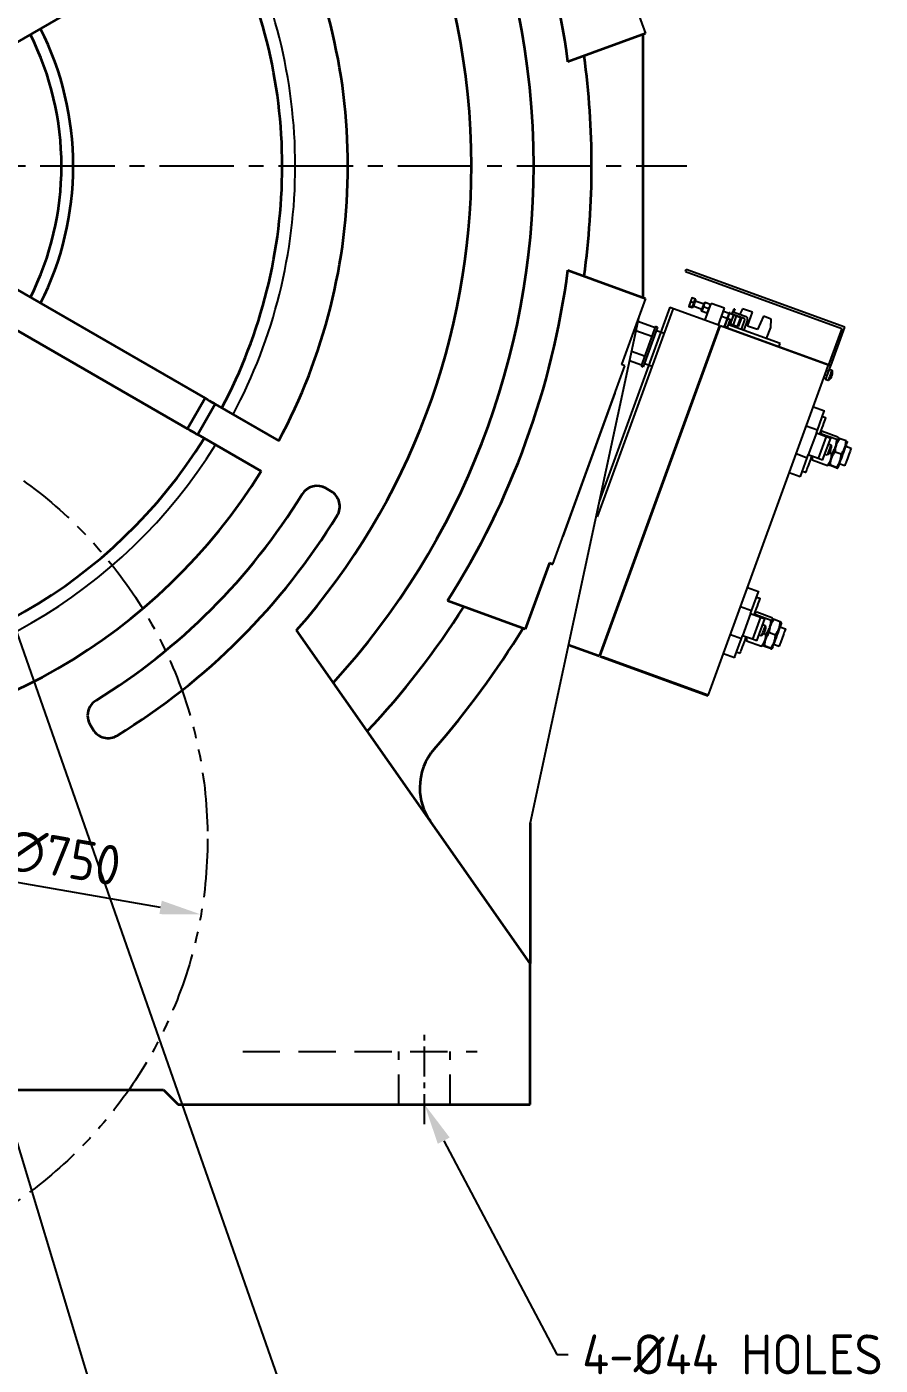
# Model space of a CAD drawing. Header units: millimetres. Extents: x -13 to 15102, y -1400 to 6249.
# Drawn here: x 4097 to 4825, y 3509 to 4650 of the extents above; entities that cross this region are included whole.
import ezdxf
from ezdxf import colors
from ezdxf.entities.mleader import LeaderData, LeaderLine
from ezdxf.math import Vec2, Vec3

# ---------------------------------------------------------------- set-up
doc = ezdxf.new("R2010")
doc.units = ezdxf.units.MM
doc.header["$LTSCALE"] = 2
for name, pattern in [('CENTER', [10.16, 6.35, -1.27, 1.27, -1.27]), ('CENTER8', [6.35, 3.96875, -0.79375, 0.79375, -0.79375]), ('DASHED', [0.75, 0.5, -0.25]), ('HIDDEN2', [4.7625, 3.175, -1.5875]), ('PHANTOM', [2.5, 1.25, -0.25, 0.25, -0.25, 0.25, -0.25])]:
    doc.linetypes.add(name, pattern=pattern)
for name, color, linetype in [('1轮廓实线层', 7, 'Continuous'), ('3中心线层', 1, 'CENTER8'), ('4虚线层', 6, 'DASHED')]:
    doc.layers.add(name, color=color, linetype=linetype)
doc.styles.get("Standard").update_dxf_attribs({"font": 'isocp.shx', "height": 34, "bigfont": 'whgtxt.shx'})
doc.dimstyles.new('ISO-25', dxfattribs={"dimtxt": 34, "dimasz": 35, "dimexe": 10, "dimexo": 10, "dimgap": 10, "dimtad": 1, "dimdec": 4, "dimtxsty": 'Standard', "dimcen": 2.5, "dimclrd": 3, "dimclre": 3, "dimclrt": 2, "dimadec": 1, "dimazin": 2, "dimtfac": 1, "dimtdec": 4, "dimtmove": 0, "dimatfit": 3, "dimfxl": 1, "dimarcsym": 0})

# ---------------------------------------------------------------- blocks, each defined once
blk = doc.blocks.new('*D5524')
at = {"color": 3, "lineweight": -2}
blk.add_line((4211.4, 3899.7), (4066.7, 3925), dxfattribs=at)
at = {"color": 3}
blk.add_solid([(4210.4, 3894), (4212.4, 3905.5), (4245.8, 3893.7)], dxfattribs=at)
at = {"layer": 'Defpoints', "color": 0}
for p in [(3507, 4022.9), (4245.8, 3893.7)]:
    blk.add_point(p, dxfattribs=at)
at = {"color": 2, "insert": (4126.5, 3942), "char_height": 34, "attachment_point": 5, "rotation": 350.0809}
blk.add_mtext('∅750', dxfattribs=at)

msp = doc.modelspace()

# ---------------------------------------------------------------- linework, layer by layer
at = {"lineweight": 35}
for p, q in [((4080.0386, 4632.03506), (4249.40409, 4729.81829)), ((4624.99633, 4644.63372), (4558.65445, 4620.48726)), ((4622.81539, 4419.7774), (4622.81539, 4643.83993)), ((4558.65445, 4443.13008), (4624.99633, 4418.98362)), ((4080.0386, 4431.58227), (4249.40409, 4333.79904)), ((4065.0386, 4405.60151), (4234.40411, 4307.81829)), ((4249.40409, 4333.79904), (4234.40411, 4307.81829)), ((4258.06435, 4328.79905), (4243.06437, 4302.81829)), ((4258.06435, 4328.79905), (4312.17011, 4297.56107)), ((4243.06437, 4302.81829), (4297.17012, 4271.5803)), ((4356.65294, 4254.55838), (4352.32123, 4257.0593)), ((4542.9115, 4193.45738), (4522.39027, 4137.07583)), ((4542.9115, 4193.45738), (4545.73057, 4192.43131)), ((4522.39027, 4137.07583), (4456.04839, 4161.2223)), ((4526.44136, 3851.80866), (4327.4131, 4136.05052)), ((4151.19075, 4055.92882), (4153.69167, 4051.59711)), ((4526.44136, 3971.80867), (4526.44136, 3851.80866)), ((4526.44136, 3731.80866), (4526.44136, 3851.80866)), ((3538.94137, 3744.30864), (4213.94139, 3744.30864)), ((4213.94139, 3744.30864), (4226.44137, 3731.80866)), ((4226.44137, 3731.80866), (4526.44136, 3731.80866))]:
    msp.add_line(p, q, dxfattribs=at)
for p, q in [((4604.4751, 4701.01527), (4624.99633, 4644.63372)), ((4624.99633, 4418.98362), (4604.47513, 4362.60206)), ((4619.24531, 4403.18289), (4526.44136, 3971.80867)), ((4545.73057, 4192.43131), (4607.2942, 4361.57599)), ((4607.29427, 4361.57597), (4604.47513, 4362.60206)), ((4598.7437, 4338.08368), (4554.28108, 4215.92363))]:
    msp.add_line(p, q)
at = {"color": 7, "ltscale": 0.2}
for p, q in [((4658.83561, 4441.78499), (4659.51963, 4443.66437)), ((4658.83561, 4441.78499), (4792.27199, 4393.21812)), ((4794.83541, 4394.41348), (4659.51963, 4443.66437)), ((4663.46552, 4416.29423), (4662.54719, 4414.4115)), ((4663.86446, 4418.03077), (4663.46552, 4416.29423)), ((4663.46552, 4416.29423), (4666.21973, 4415.29178)), ((4664.67508, 4419.61747), (4663.86446, 4418.03077)), ((4664.3615, 4419.39636), (4664.67508, 4419.61747)), ((4664.67508, 4419.61747), (4667.42929, 4418.61502)), ((4666.21973, 4415.29178), (4666.65604, 4416.49048)), ((4666.65604, 4416.49048), (4666.99298, 4417.41633)), ((4666.99298, 4417.41633), (4667.42929, 4418.61502)), ((4667.32915, 4416.87796), (4674.75267, 4414.176)), ((4667.35508, 4418.39504), (4667.6506, 4417.76127)), ((4646.77855, 4405.73465), (4583.77208, 4232.62581)), ((4648.48866, 4410.43311), (4646.77855, 4405.73465)), ((4662.04043, 4412.37895), (4661.72691, 4412.15783)), ((4661.72691, 4412.15783), (4661.82496, 4411.78689)), ((4664.57917, 4410.78445), (4661.82496, 4411.78689)), ((4662.54719, 4414.4115), (4662.04043, 4412.37895)), ((4664.79465, 4411.37649), (4662.04043, 4412.37895)), ((4664.57917, 4410.78445), (4664.6569, 4410.998)), ((4664.6569, 4410.998), (4664.71692, 4411.16294)), ((4665.29753, 4411.29618), (4664.66375, 4411.00065)), ((4664.71692, 4411.16294), (4664.79465, 4411.37649)), ((4664.79465, 4411.37649), (4665.30868, 4412.78874)), ((4673.04262, 4409.47753), (4665.61904, 4412.17949)), ((4665.7057, 4413.87953), (4666.21973, 4415.29178)), ((4672.73303, 4407.99394), (4672.65781, 4408.42038)), ((4673.06872, 4407.87175), (4672.7558, 4407.98567)), ((4677.25267, 4406.34892), (4673.06872, 4407.87175)), ((4678.62078, 4410.1077), (4674.43683, 4411.63053)), ((4675.13748, 4415.23315), (4675.46918, 4415.51149)), ((4675.73973, 4400.51452), (4680.87002, 4414.60992)), ((4679.98882, 4413.86647), (4675.80487, 4415.38929)), ((4677.92012, 4406.50507), (4677.58842, 4406.22673)), ((4679.98882, 4413.86647), (4680.30181, 4413.75256)), ((4680.32458, 4413.74427), (4680.39974, 4413.31784)), ((4692.14632, 4410.50568), (4680.87002, 4414.60992)), ((4687.01603, 4396.41028), (4692.14632, 4410.50568)), ((4691.29129, 4408.15644), (4696.17768, 4406.37793)), ((4696.34869, 4406.84778), (4691.90242, 4394.63178)), ((4692.54329, 4394.93061), (4696.81855, 4406.67678)), ((4696.81855, 4406.67678), (4696.34869, 4406.84778)), ((4696.64755, 4406.20693), (4699.98344, 4404.99275)), ((4697.42789, 4397.24042), (4700.16404, 4404.75795)), ((4698.56115, 4405.61686), (4699.24518, 4407.49624)), ((4708.99173, 4401.82043), (4698.56115, 4405.61686)), ((4698.80881, 4405.42028), (4698.84302, 4405.51425)), ((4699.24518, 4407.49624), (4710.61548, 4403.3578)), ((4699.31289, 4405.34324), (4699.27867, 4405.24928)), ((4699.52705, 4407.39364), (4700.51893, 4410.11874)), ((4699.98344, 4404.99275), (4700.13287, 4404.67233)), ((4700.98879, 4409.94773), (4699.99691, 4407.22263)), ((4700.16404, 4404.75795), (4702.04344, 4404.07392)), ((4700.51893, 4410.11874), (4700.98879, 4409.94773)), ((4701.57357, 4404.24492), (4701.66208, 4404.48818)), ((4702.34617, 4406.36758), (4702.38038, 4406.46155)), ((4707.71792, 4410.15899), (4705.38171, 4405.36914)), ((4706.13911, 4405.09347), (4706.1049, 4404.99949)), ((4716.12718, 4407.09826), (4707.71792, 4410.15899)), ((4711.85192, 4395.3521), (4716.12718, 4407.09826)), ((4694.46757, 4401.67948), (4689.58118, 4403.45798)), ((4780.98532, 4362.20827), (4690.77482, 4395.0422)), ((4694.70461, 4394.14398), (4692.54329, 4394.93061)), ((4694.53361, 4393.67413), (4695.55964, 4396.4932)), ((4698.27332, 4400.2943), (4694.93743, 4401.50846)), ((4695.55964, 4396.4932), (4697.09875, 4400.72181)), ((4739.72519, 4380.41825), (4695.55964, 4396.4932)), ((4697.56856, 4400.55081), (4696.02951, 4396.3222)), ((4697.42789, 4397.24042), (4699.30728, 4396.55637)), ((4697.43904, 4395.80917), (4697.78105, 4396.74885)), ((4698.59376, 4400.44371), (4698.27332, 4400.2943)), ((4698.72071, 4396.40684), (4698.83742, 4396.72739)), ((4702.31863, 4403.97374), (4699.58248, 4396.45621)), ((4699.58248, 4396.45621), (4703.45529, 4395.04663)), ((4702.31863, 4403.97374), (4706.19144, 4402.56416)), ((4702.59621, 4395.3593), (4702.4795, 4395.03875)), ((4703.41923, 4394.69674), (4703.07716, 4393.75704)), ((4703.45529, 4395.04663), (4706.19144, 4402.56416)), ((4706.74189, 4402.36382), (4704.00574, 4394.84627)), ((4705.42087, 4403.12011), (4705.33236, 4402.87685)), ((4706.64801, 4392.45736), (4709.58938, 4400.53872)), ((4711.81079, 4400.79438), (4708.69841, 4392.24317)), ((4720.30916, 4392.27393), (4711.85192, 4395.3521)), ((4725.40577, 4403.72112), (4720.30916, 4392.27393)), ((4732.14903, 4401.26678), (4725.40577, 4403.72112)), ((4728.16696, 4384.6251), (4731.65556, 4394.20997)), ((4731.65556, 4394.20997), (4732.14903, 4401.26678)), ((4792.27199, 4393.21812), (4780.98532, 4362.20827)), ((4782.86471, 4361.52423), (4794.83541, 4394.41348)), ((4738.69916, 4377.59917), (4739.72519, 4380.41825)), ((4779.2752, 4357.50981), (4780.98532, 4362.20827)), ((4780.98532, 4362.20827), (4782.86471, 4361.52423)), ((4680.08938, 4084.99896), (4779.2752, 4357.50981)), ((4778.76045, 4350.24791), (4776.88106, 4350.93197)), ((4777.90709, 4353.75104), (4779.78649, 4353.067)), ((4780.51223, 4348.81219), (4778.50392, 4349.54315)), ((4779.2752, 4357.50981), (4781.15459, 4356.82576)), ((4779.78649, 4353.067), (4781.15459, 4356.82576)), ((4781.75314, 4358.47022), (4783.7614, 4357.73926)), ((4783.23873, 4351.89233), (4782.5792, 4350.91499)), ((4783.44788, 4352.4669), (4782.7883, 4351.48958)), ((4783.09532, 4351.94453), (4783.23873, 4351.89233)), ((4783.16041, 4352.04091), (4783.30465, 4351.9884)), ((4783.23885, 4351.93358), (4783.21578, 4351.87722)), ((4783.2435, 4351.94478), (4783.23885, 4351.93358)), ((4783.62461, 4353.06586), (4783.66103, 4353.05259)), ((4783.63617, 4353.81904), (4783.89808, 4354.5387)), ((4783.85403, 4353.58276), (4783.64738, 4353.65797)), ((4783.85892, 4353.51122), (4783.65006, 4353.58725)), ((4783.71342, 4353.55223), (4783.66103, 4353.05259)), ((4783.84539, 4353.65937), (4783.83323, 4353.59702)), ((4767.98852, 4326.49995), (4777.38543, 4323.07974)), ((4771.40012, 4306.63513), (4777.28297, 4322.79811)), ((4775.67538, 4318.38129), (4778.49444, 4317.35522)), ((4771.40012, 4306.63513), (4762.0032, 4310.05532)), ((4770.54509, 4304.28589), (4763.70468, 4285.49204)), ((4770.54509, 4304.28589), (4771.40012, 4306.63513)), ((4770.54509, 4304.28589), (4779.00227, 4301.20771)), ((4773.78996, 4304.42975), (4774.60696, 4305.11534)), ((4775.06884, 4303.53534), (4774.59004, 4302.81364)), ((4775.06884, 4303.53534), (4788.05592, 4298.80845)), ((4788.75758, 4300.73632), (4775.77057, 4305.4632)), ((4779.00227, 4301.20771), (4772.16186, 4282.41386)), ((4775.92065, 4281.04579), (4782.76106, 4299.83964)), ((4779.00227, 4301.20771), (4782.76106, 4299.83964)), ((4780.96547, 4294.90625), (4782.97379, 4294.17529)), ((4783.03262, 4289.92612), (4783.26484, 4291.39891)), ((4789.32347, 4299.98454), (4788.75758, 4300.73632)), ((4789.32347, 4299.98454), (4789.45913, 4299.5301)), ((4789.33086, 4299.1777), (4789.66703, 4299.45976)), ((4795.83283, 4297.41795), (4790.73652, 4299.27286)), ((4795.6086, 4293.03516), (4800.30706, 4291.32506)), ((4796.7722, 4296.87368), (4796.84844, 4296.44155)), ((4753.45268, 4286.56302), (4762.84959, 4283.14281)), ((4756.96673, 4266.97984), (4762.84959, 4283.14281)), ((4762.84959, 4283.14281), (4763.70468, 4285.49204)), ((4772.16186, 4282.41386), (4763.70468, 4285.49204)), ((4766.28312, 4282.2457), (4766.09792, 4283.29607)), ((4766.95087, 4281.23128), (4779.93788, 4276.50439)), ((4775.92065, 4281.04579), (4772.16186, 4282.41386)), ((4779.72456, 4285.2482), (4777.71624, 4285.97917)), ((4782.49242, 4288.44189), (4781.72358, 4287.16441)), ((4781.83605, 4287.35127), (4783.64607, 4286.69248)), ((4782.3241, 4288.81424), (4782.59303, 4288.71637)), ((4782.32411, 4288.81424), (4782.64632, 4289.69959)), ((4782.33787, 4288.85209), (4782.60615, 4288.75444)), ((4786.70242, 4288.18934), (4791.79873, 4286.33443)), ((4756.86427, 4266.6982), (4747.4673, 4270.11841)), ((4761.39345, 4270.3706), (4758.57433, 4271.39666)), ((4781.25068, 4276.97747), (4781.10572, 4276.85585)), ((4781.45512, 4276.89772), (4781.37889, 4277.32986)), ((4787.49087, 4274.49855), (4782.39449, 4276.35344)), ((4787.62778, 4274.87474), (4782.53146, 4276.72964)), ((4788.89646, 4274.5937), (4788.56029, 4274.31163)), ((4794.83475, 4276.28996), (4790.1363, 4278.00008)), ((4721.19167, 4168.68853), (4711.79476, 4172.10873)), ((4711.89722, 4172.39036), (4721.29419, 4168.97016)), ((4715.30881, 4152.52554), (4721.19167, 4168.68853)), ((4715.30881, 4152.52554), (4705.9119, 4155.94574)), ((4719.58407, 4164.27171), (4722.40313, 4163.24564)), ((4714.45378, 4150.17631), (4707.61337, 4131.38246)), ((4714.45378, 4150.17631), (4715.30881, 4152.52554)), ((4714.45378, 4150.17631), (4722.91096, 4147.09812)), ((4722.91096, 4147.09812), (4716.07061, 4128.30427)), ((4717.69865, 4150.32017), (4718.51566, 4151.00574)), ((4718.97759, 4149.42574), (4718.49873, 4148.70405)), ((4718.97759, 4149.42574), (4731.96461, 4144.69885)), ((4732.66628, 4146.62673), (4719.67926, 4151.35362)), ((4719.82934, 4126.93619), (4726.66975, 4145.73004)), ((4722.91096, 4147.09812), (4726.66975, 4145.73004)), ((4733.23216, 4145.87494), (4732.66628, 4146.62673)), ((4733.23955, 4145.0681), (4733.57572, 4145.35018)), ((4733.32258, 4145.29621), (4733.27567, 4145.59638)), ((4733.33498, 4145.60684), (4733.36782, 4145.42051)), ((4739.74153, 4143.30836), (4734.64521, 4145.16326)), ((4740.68089, 4142.76408), (4740.75713, 4142.33195)), ((4697.36137, 4132.45343), (4706.75828, 4129.03323)), ((4706.75828, 4129.03323), (4707.61337, 4131.38246)), ((4716.07061, 4128.30427), (4707.61337, 4131.38246)), ((4723.63325, 4131.13862), (4721.62499, 4131.86958)), ((4724.87416, 4140.79665), (4726.88248, 4140.06569)), ((4726.40111, 4134.33229), (4725.63227, 4133.05482)), ((4725.74475, 4133.24168), (4727.55476, 4132.5829)), ((4726.21997, 4134.66942), (4726.55501, 4135.59001)), ((4726.50107, 4134.60692), (4726.23273, 4134.70455)), ((4726.23279, 4134.70464), (4726.50172, 4134.60677)), ((4726.24656, 4134.74249), (4726.51484, 4134.64486)), ((4726.94131, 4135.81654), (4727.17353, 4137.28931)), ((4730.61111, 4134.07975), (4735.70742, 4132.22485)), ((4739.51729, 4138.92558), (4744.21575, 4137.21546)), ((4700.87548, 4112.87024), (4706.75828, 4129.03323)), ((4710.19181, 4128.13612), (4710.00662, 4129.18647)), ((4710.85956, 4127.12171), (4723.84658, 4122.39479)), ((4719.82934, 4126.93619), (4716.07061, 4128.30427)), ((4725.15937, 4122.86788), (4725.01441, 4122.74625)), ((4725.36381, 4122.78812), (4725.28758, 4123.22026)), ((4731.39956, 4120.38895), (4726.30324, 4122.24387)), ((4731.53647, 4120.76514), (4726.44015, 4122.62007)), ((4732.80515, 4120.48411), (4732.46898, 4120.20206)), ((4738.74345, 4122.1804), (4734.04499, 4123.89048)), ((4700.77296, 4112.58861), (4691.37605, 4116.00881)), ((4691.47851, 4116.29044), (4700.87548, 4112.87024)), ((4705.30214, 4116.261), (4702.48308, 4117.28706)), ((4678.37926, 4080.30047), (4680.08938, 4084.99896))]:
    msp.add_line(p, q, dxfattribs=at)
at = {"color": 7, "lineweight": 35, "ltscale": 0.2}
msp.add_line((4678.37926, 4080.30047), (4588.16876, 4113.13441), dxfattribs=at)
at = {"color": 7, "ltscale": 0.2, "flags": 128}
for points in [[(4663.86446, 4418.03077), (4663.72075, 4417.63583), (4663.56542, 4417.20909), (4663.40115, 4416.75785), (4663.2308, 4416.28983), (4663.05729, 4415.81303), (4662.88354, 4415.33562), (4662.71248, 4414.86576), (4662.54719, 4414.4115)], [(4664.3615, 4419.39636), (4664.37461, 4419.43233), (4664.3649, 4419.40574), (4664.33265, 4419.31707), (4664.27835, 4419.16784), (4664.20289, 4418.96059), (4664.10764, 4418.69886), (4663.99415, 4418.38715), (4663.86446, 4418.03077)], [(4667.6506, 4417.76127), (4667.62289, 4417.68509), (4667.47823, 4417.28756), (4667.22473, 4416.59106), (4666.88987, 4415.67107), (4666.50995, 4414.6273), (4666.12615, 4413.57284), (4665.78009, 4412.62197), (4665.50919, 4411.87772), (4665.34289, 4411.42076), (4665.29753, 4411.29618)], [(4662.54719, 4414.4115), (4662.39031, 4413.9806), (4662.2447, 4413.58044), (4662.11273, 4413.21787), (4661.99668, 4412.89909), (4661.89857, 4412.62955), (4661.82008, 4412.41386), (4661.7625, 4412.25572), (4661.72691, 4412.15783)], [(4672.65781, 4408.42038), (4672.71849, 4408.5871), (4672.89462, 4409.07094), (4673.16892, 4409.82454), (4673.51451, 4410.77413), (4673.89765, 4411.82677)], [(4673.89765, 4411.82677), (4674.28078, 4412.87939), (4674.62637, 4413.82899), (4674.90067, 4414.58259), (4675.0768, 4415.06643), (4675.13748, 4415.23315)], [(4699.98344, 4404.99275), (4699.92157, 4404.82267), (4699.73894, 4404.32093), (4699.46339, 4403.56384), (4699.13681, 4402.66662), (4698.80899, 4401.76589), (4698.52974, 4400.99878), (4698.34169, 4400.48207), (4698.27338, 4400.2944), (4698.27332, 4400.2943)], [(4702.38038, 4406.46155), (4702.49947, 4406.4182), (4702.88541, 4406.27771), (4703.48062, 4406.06108)], [(4703.48062, 4406.06108), (4704.19439, 4405.80127), (4704.91817, 4405.53785), (4705.54169, 4405.31092), (4705.97001, 4405.15501), (4706.13798, 4405.09387), (4706.13911, 4405.09347)], [(4697.78105, 4396.74885), (4697.79404, 4396.74411), (4698.05583, 4396.64883), (4698.62451, 4396.44187), (4699.43144, 4396.14817)], [(4699.30728, 4396.55637), (4699.31175, 4396.55473), (4699.32528, 4396.5498), (4699.3477, 4396.54165), (4699.37881, 4396.53034), (4699.41821, 4396.51599), (4699.46565, 4396.49873), (4699.52055, 4396.47874), (4699.58248, 4396.45621)], [(4699.43144, 4396.14817), (4700.37933, 4395.80315), (4701.35387, 4395.44845), (4702.23751, 4395.12684), (4702.92362, 4394.87711), (4703.32952, 4394.72938), (4703.41923, 4394.69674)], [(4702.31863, 4403.97374), (4702.2567, 4403.99628), (4702.2018, 4404.01628), (4702.15436, 4404.03353), (4702.11496, 4404.04788), (4702.08391, 4404.05919), (4702.0615, 4404.06735), (4702.04797, 4404.07226), (4702.04344, 4404.07392)], [(4704.00574, 4394.84627), (4703.99668, 4394.84958), (4703.96962, 4394.85943), (4703.9248, 4394.87573), (4703.86269, 4394.89835), (4703.78383, 4394.92705), (4703.689, 4394.96156), (4703.57915, 4395.00154), (4703.45529, 4395.04663)], [(4706.19144, 4402.56416), (4706.3153, 4402.51909), (4706.42515, 4402.47911), (4706.51998, 4402.44459), (4706.59884, 4402.41588), (4706.66095, 4402.39327), (4706.70577, 4402.37696), (4706.73283, 4402.36711), (4706.74189, 4402.36382)], [(4781.15459, 4356.82576), (4781.4882, 4357.74239), (4781.80899, 4358.6238), (4782.10469, 4359.43609), (4782.36379, 4360.14808), (4782.57646, 4360.7324), (4782.73453, 4361.16657), (4782.83181, 4361.43395), (4782.86471, 4361.52423)], [(4778.76045, 4350.24791), (4778.67927, 4350.02489), (4778.53497, 4349.62835), (4778.50392, 4349.54315)], [(4778.76045, 4350.24791), (4778.78018, 4350.30209), (4778.83854, 4350.4625), (4778.93337, 4350.72302), (4779.06098, 4351.0736), (4779.21643, 4351.5008), (4779.39387, 4351.98819), (4779.58634, 4352.51702), (4779.78649, 4353.067)], [(4783.7614, 4357.73926), (4783.72433, 4357.63738), (4783.57234, 4357.21981), (4783.31389, 4356.50972), (4782.96818, 4355.55979), (4782.56079, 4354.44046), (4782.12192, 4353.23473), (4781.68418, 4352.03206), (4781.28, 4350.92162), (4780.93936, 4349.98577), (4780.68759, 4349.29393), (4780.54323, 4348.89739), (4780.51223, 4348.81219)], [(4778.49444, 4317.35522), (4778.47906, 4317.31293), (4778.35848, 4316.98168), (4778.11976, 4316.32588), (4777.76631, 4315.35477), (4777.30306, 4314.08195), (4776.73652, 4312.5253), (4776.07455, 4310.70667), (4775.32657, 4308.65159), (4774.50301, 4306.38891), (4773.6155, 4303.95039), (4773.36415, 4303.25984)], [(4777.38543, 4323.07974), (4777.38055, 4323.0662), (4777.28297, 4322.79811)], [(4782.97379, 4294.17528), (4782.96664, 4294.15564), (4782.86555, 4293.878), (4782.65204, 4293.29135), (4782.34192, 4292.43923), (4781.95812, 4291.38482), (4781.52921, 4290.20634), (4781.08688, 4288.99116), (4780.66405, 4287.82942), (4780.29206, 4286.80729), (4779.99844, 4286.00057), (4779.80497, 4285.46911), (4779.72605, 4285.25228), (4779.72456, 4285.24821)], [(4786.8581, 4292.38389), (4786.34681, 4290.97898), (4785.81848, 4289.52744), (4785.28222, 4288.05412), (4784.7472, 4286.58419), (4784.22262, 4285.14285), (4783.71736, 4283.75473), (4783.24016, 4282.44359), (4782.79915, 4281.23187)], [(4789.41389, 4299.40581), (4789.29987, 4299.09248), (4789.11831, 4298.59369), (4788.87238, 4297.91799), (4788.56625, 4297.07692), (4788.20517, 4296.0849), (4787.79533, 4294.95888), (4787.34376, 4293.71814), (4786.8581, 4292.38389)], [(4796.84844, 4296.44155), (4796.80636, 4296.3259), (4796.64638, 4295.88641), (4796.37172, 4295.13187), (4795.99079, 4294.08521), (4795.51508, 4292.77822), (4794.95909, 4291.25062), (4794.33968, 4289.54884), (4793.67568, 4287.72456), (4792.98731, 4285.83323), (4792.29542, 4283.93231), (4791.62111, 4282.07956), (4790.98477, 4280.33125), (4790.40577, 4278.74055), (4789.90175, 4277.35575), (4789.48798, 4276.21897), (4789.17708, 4275.36472), (4788.97842, 4274.81895), (4788.89813, 4274.59826), (4788.89646, 4274.5937)], [(4789.45913, 4299.5301), (4789.45847, 4299.52832), (4789.41389, 4299.40581)], [(4800.30706, 4291.32506), (4800.307, 4291.32485), (4800.23857, 4291.13685), (4800.04539, 4290.60616), (4799.73652, 4289.75756), (4799.32644, 4288.63075), (4798.83423, 4287.27841), (4798.28294, 4285.76378), (4797.69834, 4284.15767), (4797.10784, 4282.53519), (4796.53891, 4280.97221), (4796.01832, 4279.54178), (4795.57028, 4278.31083), (4795.21581, 4277.33689), (4794.97143, 4276.66553), (4794.84864, 4276.32811), (4794.83475, 4276.28996)], [(4766.52374, 4284.46599), (4765.81027, 4282.50574), (4764.95399, 4280.15321), (4764.16781, 4277.99314), (4763.46268, 4276.05584), (4762.84858, 4274.36852), (4762.33401, 4272.95484), (4761.92631, 4271.83469), (4761.63115, 4271.02374), (4761.4527, 4270.53344), (4761.39345, 4270.3706)], [(4782.79915, 4281.23187), (4782.40182, 4280.14027), (4782.05504, 4279.18752), (4781.76477, 4278.38989), (4781.53583, 4277.76104), (4781.37233, 4277.31174), (4781.2769, 4277.04962), (4781.25068, 4276.97747)], [(4756.96673, 4266.97984), (4756.86916, 4266.71173), (4756.86427, 4266.6982)], [(4721.29419, 4168.97016), (4721.28924, 4168.9566), (4721.19167, 4168.68853)], [(4722.40313, 4163.24564), (4722.38775, 4163.20335), (4722.26717, 4162.8721), (4722.02852, 4162.2163), (4721.675, 4161.24519), (4721.21175, 4159.97236), (4720.64521, 4158.4157), (4719.98324, 4156.59707), (4719.23526, 4154.54199), (4718.41171, 4152.27931), (4717.52419, 4149.8408), (4717.27284, 4149.15025)], [(4733.32258, 4145.29621), (4733.20856, 4144.9829), (4733.027, 4144.4841), (4732.78107, 4143.80839), (4732.47494, 4142.96734), (4732.11386, 4141.97531), (4731.70408, 4140.84929), (4731.25245, 4139.60856), (4730.76685, 4138.27431)], [(4740.75713, 4142.33195), (4740.71505, 4142.21632), (4740.55507, 4141.77682), (4740.28041, 4141.02229), (4739.89948, 4139.97563), (4739.42377, 4138.66862), (4738.86778, 4137.14104), (4738.24837, 4135.43924), (4737.58437, 4133.61498), (4736.896, 4131.72364), (4736.20411, 4129.82272), (4735.5298, 4127.96997), (4734.89346, 4126.22168), (4734.31446, 4124.63095), (4733.81045, 4123.24619), (4733.39673, 4122.10938), (4733.08577, 4121.25512), (4732.88711, 4120.70935), (4732.80682, 4120.48867), (4732.80515, 4120.48411)], [(4733.36782, 4145.42051), (4733.36717, 4145.41873), (4733.32258, 4145.29621)], [(4726.88248, 4140.06569), (4726.87533, 4140.04605), (4726.77424, 4139.76841), (4726.56073, 4139.18176), (4726.25061, 4138.32965), (4725.86682, 4137.27524), (4725.4379, 4136.09674), (4724.99557, 4134.88158), (4724.57274, 4133.71983), (4724.20075, 4132.69769), (4723.90713, 4131.89098), (4723.71366, 4131.35951), (4723.63474, 4131.1427), (4723.63325, 4131.13862)], [(4730.76685, 4138.27431), (4730.25551, 4136.86939), (4729.72717, 4135.41784), (4729.19091, 4133.94453), (4728.6559, 4132.47459), (4728.13132, 4131.03326), (4727.62605, 4129.64513), (4727.14885, 4128.33401), (4726.70784, 4127.12228)], [(4744.21575, 4137.21546), (4744.21569, 4137.21525), (4744.14726, 4137.02726), (4743.95408, 4136.49657), (4743.64521, 4135.64798), (4743.23513, 4134.52115), (4742.74292, 4133.16881), (4742.19163, 4131.6542), (4741.60703, 4130.04809), (4741.01653, 4128.42559), (4740.4476, 4126.86261), (4739.92702, 4125.43219), (4739.47897, 4124.20123), (4739.1245, 4123.22732), (4738.88012, 4122.55593), (4738.75733, 4122.21851), (4738.74345, 4122.1804)], [(4710.43243, 4130.35639), (4709.71896, 4128.39615), (4708.86268, 4126.04361), (4708.0765, 4123.88354), (4707.37138, 4121.94624), (4706.75727, 4120.25892), (4706.2427, 4118.84525), (4705.83501, 4117.7251), (4705.53984, 4116.91418), (4705.36139, 4116.42384), (4705.30214, 4116.261)], [(4726.70784, 4127.12228), (4726.31051, 4126.03071), (4725.96373, 4125.07796), (4725.67346, 4124.28033), (4725.44458, 4123.65147), (4725.28102, 4123.20214), (4725.18559, 4122.94003), (4725.15937, 4122.86788)], [(4700.87548, 4112.87024), (4700.77791, 4112.60214), (4700.77296, 4112.58861)]]:
    msp.add_lwpolyline(points, dxfattribs=at)
at = {"lineweight": 35, "flags": 128}
for points in [[(4249.40409, 4333.79904), (4251.2879, 4332.71144), (4252.99131, 4331.72797), (4254.48512, 4330.86551), (4255.74385, 4330.1388), (4256.7459, 4329.56026), (4257.47418, 4329.13979), (4257.91617, 4328.88459), (4258.06435, 4328.79905)], [(4234.40411, 4307.81829), (4236.28791, 4306.73067), (4237.99129, 4305.74722), (4239.48514, 4304.88475), (4240.74384, 4304.15803), (4241.74591, 4303.57949), (4242.47416, 4303.15902), (4242.91619, 4302.90384), (4243.06437, 4302.81829)]]:
    msp.add_lwpolyline(points, dxfattribs=at)
at = {"color": 6, "linetype": 'PHANTOM', "ltscale": 20}
msp.add_circle((3876.44138, 3958.30864), 375, dxfattribs=at)
at = {"lineweight": 35}
for centre, radius, start, end in [((3876.44138, 4531.80867), 653.13304, 0, 180), ((3876.44138, 4531.80867), 600, 0, 180), ((3876.44138, 4531.80867), 687.95245, 7.4061596, 32.5938404), ((3876.44138, 4531.80867), 494.70341, 0, 28.262457), ((3876.44138, 4531.80867), 438.66515, 0, 28.04040902), ((3876.44138, 4531.80867), 260.45279, 0, 26.698394), ((3876.44138, 4531.80867), 250.45279, 0, 26.56641352), ((3876.44138, 4531.80867), 702.5, 0, 7.6711029), ((3876.44138, 4531.80867), 250.45279, 333.43358648, 0), ((3876.44138, 4531.80867), 260.45279, 333.301606, 0), ((3876.44138, 4531.80867), 438.66515, 331.95959098, 0), ((3876.44138, 4531.80867), 494.70341, 331.737543, 0), ((3876.44138, 4531.80867), 600, 318.7308614, 0), ((3876.44138, 4531.80867), 653.13304, 317.59463313, 0), ((3876.44138, 4531.80867), 702.5, 352.3288971, 0), ((3876.44138, 4531.80867), 687.95245, 327.4061596, 352.5938404), ((3876.44138, 4531.80867), 438.66515, 271.95959098, 328.04040902), ((3876.44138, 4531.80867), 494.70341, 271.737543, 328.262457), ((4344.82122, 4244.06893), 15, 60, 148.43635063), ((3876.44138, 4531.80867), 534.70341, 301.56364937, 328.43635063), ((4349.15295, 4241.56801), 15, 328.45044854, 60), ((3876.44138, 4531.80867), 569.70341, 301.54955146, 328.45044854), ((3876.44138, 4531.80867), 702.5, 316.69656655, 327.6711029), ((3876.44138, 4531.80867), 755, 318.82912882, 328.54048363), ((4164.18112, 4063.42882), 15, 121.56364937, 180), ((4164.18112, 4063.42882), 15, 180, 210), ((4166.68204, 4059.0971), 15, 210, 301.54955146), ((4482.40488, 4001.87165), 50, 138.82912882, 180), ((4482.40488, 4001.87165), 50, 180, 215)]:
    msp.add_arc(centre, radius, start, end, dxfattribs=at)
for start, end in [(0, 28.08878871), (331.91121129, 0), (271.91121129, 328.08878871)]:
    msp.add_arc((3876.44138, 4531.80867), 449.76508, start, end)
at = {"color": 7, "ltscale": 0.2}
for centre, radius, start, end in [((4708.64969, 4400.88074), 1, 340, 70), ((4709.93141, 4401.47841), 2, 340, 70), ((4709.6381, 4391.90115), 1, 160, 190), ((4780.26136, 4353.49577), 3.39026, 349.24487977, 5.47148305), ((4780.52421, 4354.21518), 3.38934, 349.24618184, 5.47739307), ((4783.25097, 4291.7558), 2.14327, 253.61350837, 261.31729897), ((4726.82349, 4136.72055), 2.13808, 253.60414974, 261.3266576), ((4725.40118, 4132.81464), 2.14241, 58.68022419, 66.38606638), ((4727.15885, 4137.64258), 2.13955, 253.60681135, 261.32399599)]:
    msp.add_arc(centre, radius, start, end, dxfattribs=at)
for points, knots in [([(4665.30868, 4412.78874), (4665.39835, 4412.96199), (4665.57769, 4413.30848), (4665.66303, 4413.68918), (4665.7057, 4413.87953)], [0, 0, 0, 0, 0.4999981375, 1, 1, 1, 1]), ([(4674.43683, 4411.63053), (4674.01711, 4411.02269), (4673.23221, 4409.886), (4673.12063, 4408.51132), (4673.06872, 4407.87175)], [0, 0, 0, 0, 0.5347481038, 1, 1, 1, 1]), ([(4675.80487, 4415.38929), (4675.38518, 4414.78145), (4674.60033, 4413.64476), (4674.48874, 4412.2701), (4674.43683, 4411.63053)], [0, 0, 0, 0, 0.5347450099, 1, 1, 1, 1]), ([(4675.49195, 4415.5032), (4675.48447, 4415.50593), (4675.37317, 4415.54644), (4675.59653, 4415.46513), (4675.80487, 4415.38929)], [0, 0, 0, 0, 0.06718045255, 1, 1, 1, 1]), ([(4677.25267, 4406.34892), (4677.67239, 4406.95676), (4678.45729, 4408.09345), (4678.56887, 4409.46812), (4678.62078, 4410.1077)], [0, 0, 0, 0, 0.5347481038, 1, 1, 1, 1]), ([(4677.56566, 4406.23502), (4677.57313, 4406.2323), (4677.68443, 4406.19179), (4677.46105, 4406.27309), (4677.25267, 4406.34892)], [0, 0, 0, 0, 0.06718020076, 1, 1, 1, 1]), ([(4678.62078, 4410.1077), (4679.04047, 4410.71553), (4679.82533, 4411.85223), (4679.93691, 4413.2269), (4679.98882, 4413.86647)], [0, 0, 0, 0, 0.5347442778, 1, 1, 1, 1]), ([(4783.21578, 4351.87722), (4783.19559, 4351.82671), (4782.97638, 4351.27826), (4782.27087, 4350.36483), (4781.38693, 4349.40044), (4780.73879, 4348.99689), (4780.55575, 4348.88292)], [0, 0, 0, 0, 0.0402100034, 0.4366465157, 0.8408974558, 1, 1, 1, 1]), ([(4782.5792, 4350.91499), (4782.6193, 4351.00563), (4782.69949, 4351.18691), (4782.75869, 4351.38869), (4782.7883, 4351.48958)], [0, 0, 0, 0, 0.5000003585, 1, 1, 1, 1]), ([(4783.28862, 4351.99414), (4783.28756, 4351.99105), (4783.28545, 4351.98488), (4783.26557, 4351.94456), (4783.24653, 4351.9075), (4783.23873, 4351.89233)], [0, 0, 0, 0, 0.3706859984, 0.7423640354, 1, 1, 1, 1]), ([(4783.44788, 4352.4669), (4783.46036, 4352.49242), (4783.48531, 4352.54346), (4783.52381, 4352.63805), (4783.55725, 4352.73226), (4783.58069, 4352.81023), (4783.58876, 4352.84775), (4783.59207, 4352.86311)], [0, 0, 0, 0, 0.2138500938, 0.4277891129, 0.6405796249, 0.852872834, 1, 1, 1, 1]), ([(4783.66103, 4353.05259), (4783.6542, 4353.02496), (4783.64053, 4352.96969), (4783.6093, 4352.87347), (4783.58231, 4352.79863), (4783.56709, 4352.76435), (4783.56358, 4352.75643)], [0, 0, 0, 0, 0.3035824414, 0.6072081973, 0.9092352563, 1, 1, 1, 1]), ([(4783.77934, 4357.66309), (4783.88644, 4357.19372), (4784.1069, 4356.22751), (4784.11984, 4354.85912), (4783.92576, 4354.01073), (4783.84539, 4353.65937)], [0, 0, 0, 0, 0.3562735334, 0.7334049852, 1, 1, 1, 1]), ([(4783.85403, 4353.58276), (4783.85058, 4353.56448), (4783.84368, 4353.52792), (4783.84178, 4353.51167), (4783.84683, 4353.52761), (4783.85703, 4353.56971), (4783.86636, 4353.61048), (4783.87018, 4353.62717)], [0, 0, 0, 0, 0.2138917335, 0.427845423, 0.6405911425, 0.8528768027, 1, 1, 1, 1]), ([(4775.77057, 4305.4632), (4775.41876, 4305.40176), (4774.70753, 4305.27753), (4774.30996, 4304.85461), (4774.45141, 4304.26055), (4774.86178, 4303.77855), (4775.06884, 4303.53534)], [0, 0, 0, 0, 0.26461476162, 0.53496514312, 0.76535231617, 1, 1, 1, 1]), ([(4782.95459, 4294.13029), (4783.06129, 4293.7553), (4783.31334, 4292.86949), (4783.29486, 4291.94664), (4783.28421, 4291.41446)], [0, 0, 0, 0, 0.4233315669, 1, 1, 1, 1]), ([(4783.26484, 4291.39891), (4783.2759, 4291.40454), (4783.28826, 4291.41084), (4783.28352, 4291.41408), (4783.28302, 4291.41442)], [0, 0, 0, 0, 0.8945659991, 1, 1, 1, 1]), ([(4783.64607, 4286.69248), (4784.28565, 4287.57387), (4785.57655, 4289.35279), (4786.42834, 4291.36743), (4786.8581, 4292.38389)], [0, 0, 0, 0, 0.49546077607, 1, 1, 1, 1]), ([(4786.70242, 4288.18934), (4786.76166, 4289.25723), (4786.88142, 4291.41616), (4787.71509, 4294.37596), (4789.03344, 4297.01551), (4790.16537, 4298.51582), (4790.73652, 4299.27286)], [0, 0, 0, 0, 0.26461228315, 0.53496545118, 0.76535141747, 1, 1, 1, 1]), ([(4786.8581, 4292.38389), (4787.17683, 4293.41745), (4787.82136, 4295.50751), (4787.97716, 4297.70011), (4788.05592, 4298.80845)], [0, 0, 0, 0, 0.4945124392, 1, 1, 1, 1]), ([(4788.05592, 4298.80845), (4788.39439, 4298.86254), (4789.07753, 4298.9717), (4789.30109, 4299.26023), (4789.41389, 4299.40581)], [0, 0, 0, 0, 0.4954600951, 1, 1, 1, 1]), ([(4790.73652, 4299.27286), (4790.41986, 4299.35115), (4789.85064, 4299.49187), (4789.7612, 4299.45573), (4789.66703, 4299.45976)], [0, 0, 0, 0, 0.55631202525, 1, 1, 1, 1]), ([(4791.79873, 4286.33443), (4792.43979, 4287.19055), (4793.73582, 4288.92136), (4794.99967, 4291.72458), (4795.6864, 4294.59401), (4795.78372, 4296.4709), (4795.83283, 4297.41795)], [0, 0, 0, 0, 0.26461356826, 0.5349654646, 0.76535184614, 1, 1, 1, 1]), ([(4795.83283, 4297.41795), (4796.12572, 4297.27438), (4796.65219, 4297.01632), (4796.6975, 4296.93112), (4796.71761, 4296.89332)], [0, 0, 0, 0, 0.5563113555, 1, 1, 1, 1]), ([(4766.95087, 4281.23128), (4766.69297, 4281.51421), (4766.33076, 4281.91159), (4766.34694, 4282.18037), (4766.3516, 4282.25777)], [0, 0, 0, 0, 0.7119970388, 1, 1, 1, 1]), ([(4767.19316, 4284.22233), (4767.16359, 4284.09816), (4766.93407, 4283.13452), (4766.94305, 4282.11737), (4766.95087, 4281.23128)], [0, 0, 0, 0, 0.12884783, 1, 1, 1, 1]), ([(4781.7231, 4287.17253), (4781.68919, 4287.11747), (4781.37733, 4286.61117), (4780.71792, 4285.95622), (4780.01737, 4285.48947), (4779.75734, 4285.31622)], [0, 0, 0, 0, 0.0712684964, 0.6552747183, 1, 1, 1, 1]), ([(4779.93788, 4276.50439), (4780.52048, 4277.22923), (4781.69636, 4278.69219), (4782.42933, 4280.3802), (4782.79915, 4281.23187)], [0, 0, 0, 0, 0.49545637087, 1, 1, 1, 1]), ([(4781.73377, 4287.18128), (4781.73612, 4287.17445), (4781.74173, 4287.1581), (4781.73026, 4287.16209), (4781.72358, 4287.16441)], [0, 0, 0, 0, 0.417956869, 1, 1, 1, 1]), ([(4782.49242, 4288.44189), (4782.50669, 4288.47228), (4782.53522, 4288.53305), (4782.56898, 4288.61478), (4782.59075, 4288.67683), (4782.59808, 4288.71082), (4782.59403, 4288.71485), (4782.59238, 4288.7165)], [0, 0, 0, 0, 0.21390507791, 0.4278080624, 0.64056176913, 0.85289158203, 1, 1, 1, 1]), ([(4782.53146, 4276.72964), (4782.60257, 4277.83018), (4782.74634, 4280.05511), (4783.61556, 4283.11275), (4784.968, 4285.84574), (4786.12076, 4287.40339), (4786.70242, 4288.18934)], [0, 0, 0, 0, 0.26461488201, 0.53496521863, 0.76535329714, 1, 1, 1, 1]), ([(4782.60615, 4288.75444), (4782.60745, 4288.74937), (4782.61006, 4288.73923), (4782.59892, 4288.69745), (4782.58409, 4288.65895), (4782.57885, 4288.64534)], [0, 0, 0, 0, 0.392583803, 0.7852002467, 1, 1, 1, 1]), ([(4782.79915, 4281.23187), (4783.05906, 4282.10391), (4783.58467, 4283.86734), (4783.62545, 4285.7439), (4783.64607, 4286.69248)], [0, 0, 0, 0, 0.4945097612, 1, 1, 1, 1]), ([(4782.92742, 4289.6371), (4782.93165, 4289.63995), (4782.94013, 4289.64565), (4782.96202, 4289.69466), (4782.98769, 4289.76737), (4783.01239, 4289.84914), (4783.02674, 4289.90376), (4783.03262, 4289.92612)], [0, 0, 0, 0, 0.2138561435, 0.4277968098, 0.6406121443, 0.8528676189, 1, 1, 1, 1]), ([(4787.62778, 4274.87474), (4788.2807, 4275.76352), (4789.60071, 4277.56034), (4790.90023, 4280.46135), (4791.62094, 4283.42426), (4791.73911, 4285.35847), (4791.79873, 4286.33443)], [0, 0, 0, 0, 0.26461431423, 0.53496497355, 0.76535235734, 1, 1, 1, 1]), ([(4781.10572, 4276.85585), (4780.98473, 4276.75768), (4780.82327, 4276.6283), (4780.29621, 4276.55454), (4779.93788, 4276.50439)], [0, 0, 0, 0, 0.3201327961, 1, 1, 1, 1]), ([(4782.39449, 4276.35344), (4782.11548, 4276.49198), (4781.5514, 4276.77207), (4781.37182, 4276.94815), (4781.72174, 4276.92672), (4782.25991, 4276.79573), (4782.53146, 4276.72964)], [0, 0, 0, 0, 0.2646141589, 0.5349660269, 0.7653518714, 1, 1, 1, 1]), ([(4787.49087, 4274.49855), (4787.79364, 4274.42532), (4788.40576, 4274.27728), (4788.6565, 4274.29676), (4788.37468, 4274.5052), (4787.87826, 4274.75081), (4787.62778, 4274.87474)], [0, 0, 0, 0, 0.2646140686, 0.5349662759, 0.7653522311, 1, 1, 1, 1]), ([(4719.67926, 4151.35362), (4719.32746, 4151.29216), (4718.61622, 4151.16792), (4718.21866, 4150.74504), (4718.36009, 4150.15095), (4718.7705, 4149.66895), (4718.97759, 4149.42574)], [0, 0, 0, 0, 0.2646146098, 0.5349646472, 0.7653518144, 1, 1, 1, 1]), ([(4730.61111, 4134.07975), (4730.67035, 4135.14763), (4730.79012, 4137.30657), (4731.62378, 4140.26638), (4732.94213, 4142.90591), (4734.07406, 4144.40623), (4734.64521, 4145.16326)], [0, 0, 0, 0, 0.26461226676, 0.53496628812, 0.765351432, 1, 1, 1, 1]), ([(4730.76685, 4138.27431), (4731.08556, 4139.30787), (4731.73004, 4141.39793), (4731.88585, 4143.59052), (4731.96461, 4144.69885)], [0, 0, 0, 0, 0.4945123807, 1, 1, 1, 1]), ([(4731.96461, 4144.69885), (4732.30308, 4144.75294), (4732.98622, 4144.8621), (4733.20979, 4145.15063), (4733.32258, 4145.29621)], [0, 0, 0, 0, 0.4954600951, 1, 1, 1, 1]), ([(4734.64521, 4145.16326), (4734.32855, 4145.24155), (4733.75933, 4145.38228), (4733.66989, 4145.34613), (4733.6302, 4145.33009)], [0, 0, 0, 0, 0.55631202525, 1, 1, 1, 1]), ([(4735.70742, 4132.22485), (4736.34849, 4133.08096), (4737.64452, 4134.81176), (4738.90836, 4137.615), (4739.59509, 4140.48443), (4739.69242, 4142.36132), (4739.74153, 4143.30836)], [0, 0, 0, 0, 0.2646128007, 0.5349654991, 0.7653518635, 1, 1, 1, 1]), ([(4739.74153, 4143.30836), (4740.03441, 4143.16479), (4740.56088, 4142.90672), (4740.60619, 4142.82152), (4740.6263, 4142.78372)], [0, 0, 0, 0, 0.5563114558, 1, 1, 1, 1]), ([(4725.63179, 4133.06295), (4725.5979, 4133.00788), (4725.2862, 4132.50147), (4724.62659, 4131.84666), (4723.92605, 4131.37988), (4723.66603, 4131.20662)], [0, 0, 0, 0, 0.0712609146, 0.6552775007, 1, 1, 1, 1]), ([(4725.64246, 4133.07168), (4725.64481, 4133.06486), (4725.65042, 4133.04853), (4725.63895, 4133.0525), (4725.63227, 4133.05482)], [0, 0, 0, 0, 0.4179563746, 1, 1, 1, 1]), ([(4726.40111, 4134.33229), (4726.41538, 4134.36268), (4726.44392, 4134.42346), (4726.47767, 4134.5052), (4726.49945, 4134.56723), (4726.50677, 4134.60122), (4726.50272, 4134.60526), (4726.50107, 4134.60692)], [0, 0, 0, 0, 0.2139030502, 0.4278292838, 0.6405615722, 0.8528893724, 1, 1, 1, 1]), ([(4726.44015, 4122.62007), (4726.51126, 4123.7206), (4726.65501, 4125.94553), (4727.52434, 4129.00313), (4728.87666, 4131.73617), (4730.02944, 4133.2938), (4730.61111, 4134.07975)], [0, 0, 0, 0, 0.2646136624, 0.5349656734, 0.7653534924, 1, 1, 1, 1]), ([(4726.51484, 4134.64486), (4726.51617, 4134.63978), (4726.51885, 4134.62963), (4726.5076, 4134.58786), (4726.49278, 4134.54936), (4726.48754, 4134.53575)], [0, 0, 0, 0, 0.3925965415, 0.7852427456, 1, 1, 1, 1]), ([(4726.70784, 4127.12228), (4726.96776, 4127.99431), (4727.49336, 4129.75774), (4727.53414, 4131.63431), (4727.55476, 4132.5829)], [0, 0, 0, 0, 0.4945089299, 1, 1, 1, 1]), ([(4726.83611, 4135.52751), (4726.84034, 4135.53036), (4726.84882, 4135.53605), (4726.87071, 4135.58506), (4726.89638, 4135.65777), (4726.92108, 4135.73955), (4726.93543, 4135.79417), (4726.94131, 4135.81654)], [0, 0, 0, 0, 0.213845828, 0.42778100096, 0.64059087112, 0.85284089562, 1, 1, 1, 1]), ([(4726.86329, 4140.02069), (4726.96999, 4139.64571), (4727.22204, 4138.7599), (4727.20356, 4137.83705), (4727.1929, 4137.30487)], [0, 0, 0, 0, 0.4233262343, 1, 1, 1, 1]), ([(4726.94989, 4135.84005), (4726.94132, 4135.80784), (4726.92417, 4135.7434), (4726.90098, 4135.66875), (4726.88943, 4135.63911), (4726.88534, 4135.62863)], [0, 0, 0, 0, 0.3925421282, 0.7851549324, 1, 1, 1, 1]), ([(4727.17353, 4137.28931), (4727.18451, 4137.29492), (4727.1968, 4137.3012), (4727.19225, 4137.30449), (4727.19177, 4137.30484)], [0, 0, 0, 0, 0.8945677084, 1, 1, 1, 1]), ([(4727.55476, 4132.5829), (4728.19434, 4133.46429), (4729.48523, 4135.24322), (4730.33707, 4137.25785), (4730.76685, 4138.27431)], [0, 0, 0, 0, 0.4954591159, 1, 1, 1, 1]), ([(4731.53647, 4120.76514), (4732.1894, 4121.65392), (4733.50941, 4123.45074), (4734.80891, 4126.35178), (4735.52964, 4129.31467), (4735.6478, 4131.24888), (4735.70742, 4132.22485)], [0, 0, 0, 0, 0.2646140969, 0.5349662358, 0.765351614, 1, 1, 1, 1]), ([(4710.85956, 4127.12171), (4710.60166, 4127.40464), (4710.23945, 4127.80201), (4710.25563, 4128.07078), (4710.26029, 4128.14819)], [0, 0, 0, 0, 0.7119968657, 1, 1, 1, 1]), ([(4711.10185, 4130.11273), (4711.07228, 4129.98857), (4710.84276, 4129.02495), (4710.85174, 4128.0078), (4710.85956, 4127.12171)], [0, 0, 0, 0, 0.1288456084, 1, 1, 1, 1]), ([(4723.84658, 4122.39479), (4724.42917, 4123.11964), (4725.60504, 4124.58262), (4726.33802, 4126.27062), (4726.70784, 4127.12228)], [0, 0, 0, 0, 0.4954592206, 1, 1, 1, 1]), ([(4724.97573, 4122.79236), (4724.91664, 4122.72599), (4724.73206, 4122.5187), (4724.20495, 4122.44494), (4723.84658, 4122.39479)], [0, 0, 0, 0, 0.3201308694, 1, 1, 1, 1]), ([(4726.30324, 4122.24387), (4726.02419, 4122.3824), (4725.46005, 4122.66246), (4725.28062, 4122.83855), (4725.63041, 4122.81711), (4726.16859, 4122.68615), (4726.44015, 4122.62007)], [0, 0, 0, 0, 0.2646148146, 0.5349665007, 0.7653519452, 1, 1, 1, 1]), ([(4731.39956, 4120.38895), (4731.70233, 4120.31572), (4732.31445, 4120.16767), (4732.56519, 4120.1872), (4732.28337, 4120.39564), (4731.78695, 4120.64122), (4731.53647, 4120.76514)], [0, 0, 0, 0, 0.2646141244, 0.5349663982, 0.765352402, 1, 1, 1, 1])]:
    msp.add_open_spline(points, degree=3, knots=knots, dxfattribs=at)
at = {"layer": '1轮廓实线层'}
for p, q in [((4645.66954, 4411.45917), (4585.40418, 4245.8814)), ((4645.66954, 4411.45917), (4687.95576, 4396.06827)), ((4687.95576, 4396.06827), (4585.3497, 4114.16047)), ((4688.42556, 4395.89725), (4585.81956, 4113.98947)), ((4618.46084, 4399.53645), (4633.01668, 4394.23857)), ((4633.36199, 4395.1873), (4621.0493, 4361.35835)), ((4635.24138, 4394.50326), (4622.92868, 4360.67432)), ((4633.34727, 4395.14685), (4635.22665, 4394.46282)), ((4633.34727, 4395.14685), (4635.22665, 4394.46282)), ((4633.34727, 4395.14685), (4635.22665, 4394.46282)), ((4633.34727, 4395.14685), (4635.22665, 4394.46282)), ((4688.42556, 4395.89725), (4780.51545, 4362.37928)), ((4616.7623, 4391.64124), (4630.28053, 4386.72103)), ((4634.21532, 4391.68418), (4640.79317, 4389.29005)), ((4612.94467, 4373.89602), (4624.13076, 4369.82463)), ((4611.24613, 4366.00082), (4621.39461, 4362.30709)), ((4621.0493, 4361.35835), (4622.92868, 4360.67432)), ((4621.0493, 4361.35835), (4622.92868, 4360.67432)), ((4623.95474, 4363.4934), (4630.53259, 4361.09926))]:
    msp.add_line(p, q, dxfattribs=at)
at = {"layer": '1轮廓实线层', "lineweight": 35}
for p, q in [((4559.1202, 4123.70723), (4585.3497, 4114.16047)), ((4585.81956, 4113.98947), (4677.9094, 4080.47151))]:
    msp.add_line(p, q, dxfattribs=at)
at = {"layer": '1轮廓实线层', "color": 2, "linetype": 'HIDDEN2', "ltscale": 5}
msp.add_line((4281.44138, 3776.80867), (4481.4414, 3776.80867), dxfattribs=at)
at = {"layer": '3中心线层', "linetype": 'CENTER', "ltscale": 5}
msp.add_line((3092.77749, 4531.80867), (4660.10528, 4531.80867), dxfattribs=at)
at = {"layer": '3中心线层', "linetype": 'CENTER', "ltscale": 2}
msp.add_line((4436.44138, 3715.04936), (4436.44138, 3795.82034), dxfattribs=at)
at = {"layer": '4虚线层', "color": 2, "linetype": 'HIDDEN2', "ltscale": 4}
for p, q in [((4414.44138, 3731.80866), (4414.44138, 3776.80867)), ((4458.44138, 3731.80866), (4458.44138, 3776.80867))]:
    msp.add_line(p, q, dxfattribs=at)

# ---------------------------------------------------------------- dimensions: what is measured, and where the dimension line sits
at = {"color": 0}
dim = msp.add_diameter_dim_2p(p1=(3507.04685, 4022.90492), p2=(4245.83591, 3893.71237), dimstyle='ISO-25', dxfattribs=at)
dim.commit()
dim.dimension.update_dxf_attribs({"geometry": '*D5524', "text_midpoint": (4121.80467, 3915.4018), "dimtype": 163})

# ---------------------------------------------------------------- leaders
at = {"color": 2, "ltscale": 10}
ml = msp.add_multileader_mtext('Standard', dxfattribs=at)
ml.set_content('MOTOR EARTH LUG\\PM8', color=2)
ml.set_leader_properties(color=3)
ml.build(insert=Vec2(0, 0))
ml.multileader.update_dxf_attribs({"dogleg_length": 11.52, "arrow_head_size": 36})
ctx = ml.context
ctx.base_point, ctx.char_height, ctx.arrow_head_size, ctx.landing_gap_size, ctx.plane_origin = Vec3(4344.40208, 3437.4968), 40.32, 36, 14.4, Vec3(3945.98965, 4418.54995)
notes = []
notes.append((ctx, [(0, (1, 1, 0), (4332.88208, 3437.4968), (1, 0), 11.52, [(0, [(3979.96209, 4444.20935)], 0, [])])]))
ctx.mtext.insert, ctx.mtext.flow_direction = Vec3(4358.80208, 3457.6568), 5
ml = msp.add_multileader_mtext('Standard', dxfattribs=at)
ml.set_content('RUBER PACKING\\P{\\C0;U,V,W,E} HOLES %%C45', color=2)
ml.set_leader_properties(color=3)
ml.build(insert=Vec2(0, 0))
ml.multileader.update_dxf_attribs({"dogleg_length": 11.52, "arrow_head_size": 36})
ctx = ml.context
ctx.base_point, ctx.char_height, ctx.arrow_head_size, ctx.landing_gap_size, ctx.plane_origin = Vec3(4238.2207, 3243.77081), 40.32, 36, 14.4, Vec3(3799.45667, 4374.64927)
notes.append((ctx, [(0, (1, 1, 0), (4226.7007, 3243.77081), (1, 0), 11.52, [(0, [(3876.44138, 4400.30867)], 0, [])])]))
ctx.mtext.insert, ctx.mtext.flow_direction = Vec3(4252.6207, 3266.95481), 5
ml = msp.add_multileader_mtext('Standard', dxfattribs=at)
ml.set_content('4-%%C44 HOLES', color=2)
ml.set_leader_properties(color=3)
ml.build(insert=Vec2(0, 0))
ml.multileader.update_dxf_attribs({"dogleg_length": 9.6, "arrow_head_size": 35})
ctx = ml.context
ctx.base_point, ctx.char_height, ctx.arrow_head_size, ctx.landing_gap_size, ctx.plane_origin = Vec3(4558.92583, 3518.68702), 34, 35, 12, Vec3(4436.44138, 3731.80866)
notes.append((ctx, [(0, (1, 1, 0), (4549.32583, 3518.68702), (1, 0), 9.6, [(0, [(4436.44138, 3731.80866)], 0, [])])]))
ctx.mtext.insert, ctx.mtext.flow_direction = Vec3(4570.92583, 3535.68702), 5
for ctx, leaders in notes:
    for number, flags, end, landing, length, lines in leaders:
        leader = LeaderData()
        leader.index, (leader.has_last_leader_line, leader.has_dogleg_vector, leader.attachment_direction) = number, flags
        leader.last_leader_point, leader.dogleg_vector, leader.dogleg_length = Vec3(end), Vec3(landing), length
        for number, points, colour, breaks in lines:
            line = LeaderLine()
            line.index, line.vertices, line.color, line.breaks = number, Vec3.list(points), colors.encode_raw_color(colour), breaks
            leader.lines.append(line)
        ctx.leaders.append(leader)

doc.saveas('drawing.dxf')
